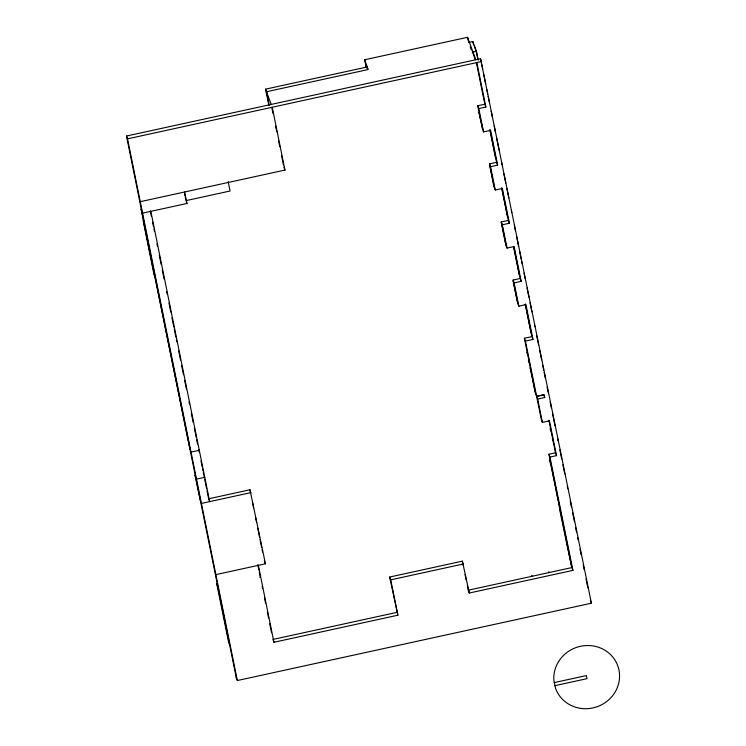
<?xml version="1.0" encoding="UTF-8"?>
<svg xmlns="http://www.w3.org/2000/svg" width="746" height="746" viewBox="0 0 746 746"><rect width="100%" height="100%" fill="white"/><g stroke="black" fill="none" stroke-linecap="round" stroke-linejoin="round"><path stroke-width="1.12" d="M366.258 67.681L364.654 59.773L467.546 37.3L475.808 59.745M468.6 42.475L472.852 41.552L476.433 51.306L478.233 60.174M268.812 105.149L265.567 89.156L367.293 66.944M472.19 52.229L476.433 51.306M236.296 677.713L126.494 136.033L480.564 58.71L591.41 603.206L237.34 680.529L236.062 677.07M126.494 136.033L127.529 138.849L481.608 61.526M477.738 105.764L484.825 104.216L485.86 107.042L478.783 108.59L477.738 105.764L482.466 129.077M140.267 201.681L284.963 170.079L272.225 107.247M479.482 115.033L483.501 131.893L490.588 130.345L497.638 165.136L490.56 166.684L489.516 163.868L496.603 162.32L497.638 165.136M185.931 200.646L230.076 191.013L228.164 181.614M142.589 213.16L186.966 203.471L184.644 191.983M489.432 164.111L493.927 186.314L495.279 189.988L502.366 188.449L509.415 223.231L502.338 224.779L501.293 221.963L508.38 220.415L509.415 223.231M501.209 222.215L505.704 244.408L507.056 248.092L514.143 246.544L521.193 281.335L514.115 282.883L513.071 280.058L520.158 278.51L521.193 281.335M517.482 302.503L518.834 306.186L525.921 304.638L532.97 339.43L525.417 341.081L524.382 338.255L531.935 336.614L532.97 339.43M191.023 452.085L199.285 450.276M536.626 396.257L543.713 394.709L544.748 397.525L537.67 399.073L535.292 392.797M536.644 396.471L544.198 394.83L544.748 397.525M196.506 479.1L204.768 477.3M525.417 341.081L541.354 419.56L542.389 422.385L549.476 420.837L556.525 455.629L549.951 457.065L548.916 454.239L555.49 452.803L556.525 455.629M207.052 490.887L208.656 498.794L249.966 489.777L265.436 563.799L215.864 574.616M201.429 503.419L251.001 492.602M259.86 577.488L260.326 577.385L259.254 572.079M273.26 640.385L273.95 642.269L397.879 615.208L389.673 577.031L462.371 561.151L469.299 593.023L572.928 570.392L549.951 457.065M389.673 577.031L390.708 579.856L463.415 563.976M467.36 585.731L468.264 590.207L571.893 567.575L548.916 454.239M272.915 639.453L396.835 612.382M554.175 682.609L586.365 675.578L586.99 678.655L554.8 685.686M474.26 45.898L476.237 51.278L477.627 58.104M472.722 52.574L475.267 59.484M470.194 46.812L471.388 50.066M478.745 112.534L479.258 113.933M526.862 352.298L527.664 354.471M528.382 360.663L529.184 362.845M529.902 367.825L530.956 370.687M550.082 428.791L550.884 430.964M552.282 438.816L553.112 441.072M549.336 460.17L550.762 464.031M559.845 510.506L571.576 566.718L572.928 570.392M590.375 600.39L591.41 603.206M364.654 59.773L368.244 69.518L266.518 91.739L269.297 105.447M367.107 67.634L365.997 64.622L366.687 68.035M548.795 571.688L549.112 572.546M531.795 575.399L532.112 576.257M468.264 590.207L469.299 593.023M265.567 89.156L271.19 104.431M283.928 167.253L284.963 170.079M186.276 201.588L186.966 203.471M141.554 210.344L141.078 209.048L189.988 449.26M143.139 220.62L154.18 275.405M264.401 560.973L265.436 563.799M208.656 498.794L209.691 501.62L150.851 211.36M195.461 476.284L194.995 474.997L200.394 500.603M217.841 586.664L216.685 583.531L228.453 641.541L229.6 644.675M480.564 58.71L481.03 60.986M481.487 63.27L482.643 68.968M483.8 74.675L485.655 83.794M486.812 89.501L487.735 94.061M488.192 96.346L489.348 102.043M491.204 111.173L492.36 116.87M494.206 125.999L495.363 131.697M496.519 137.404L499.065 149.946M501.61 162.497L502.067 164.773M503.914 173.902L505.769 183.022M506.926 188.729L508.772 197.849M511.318 210.4L511.775 212.675M514.32 225.227L515.477 230.924M516.633 236.631L518.479 245.751M519.636 251.458L521.258 259.44M521.724 261.725L522.181 264M524.037 273.129L525.193 278.827M527.04 287.956L528.886 297.076M530.042 302.783L531.898 311.903M534.434 324.445L534.901 326.729M536.747 335.859L538.603 344.978M539.759 350.685L541.605 359.805M542.762 365.512L543.685 370.072M544.151 372.347L545.307 378.054M547.154 387.174L548.31 392.881M550.156 402.001L551.313 407.708M552.469 413.405L555.015 425.957M557.56 438.499L558.017 440.783M559.873 449.903L561.719 459.032M562.876 464.73L564.722 473.859M567.268 486.401L567.734 488.686M570.27 501.228L571.427 506.935M572.583 512.633L574.439 521.762M575.595 527.459L576.518 532.029M577.674 537.726L578.131 540.011M579.987 549.131L581.143 554.837M583.223 565.095L584.146 569.655M585.992 578.756L587.839 587.867M472.852 41.552L473.524 44.881M476.843 62.571L485.86 107.042M476.358 62.45L484.825 104.216M490.001 129.767L496.603 162.32M501.778 187.871L508.38 220.415M513.789 247.085L520.158 278.51M525.333 304.06L531.935 336.614M548.87 420.175L555.49 452.803M489.908 129.99L495.736 158.758M501.685 188.085L507.513 216.853M513.686 247.29L519.291 274.948M525.24 304.275L531.068 333.052M467.546 37.3L468.395 41.44M478.783 108.59L483.501 131.893M490.56 166.684L495.279 189.988M502.338 224.779L507.056 248.092M514.115 282.883L518.834 306.186M537.67 399.073L542.389 422.385M550.986 465.15L560.041 509.807M489.516 163.868L494.244 187.171M501.293 221.963L506.021 245.266M513.071 280.058L517.799 303.361M513.211 281.419L517.258 301.393M524.382 338.255L535.609 393.655M530.639 369.829L535.068 391.697M462.371 561.151L463.285 565.627M465.094 574.56L466.222 580.146M390.708 579.856L397.879 615.208M271.88 107.853L273.045 113.569M275.591 126.13L276.747 131.846M278.603 140.985L279.759 146.692M281.606 155.83L283.461 164.969M249.966 489.777L250.656 493.171M252.484 502.207L253.631 507.858M255.468 516.903L256.605 522.554M257.752 528.205L259.589 537.241M260.046 539.498L261.65 547.415M262.107 549.671L262.564 551.937M184.56 193.895L184.971 195.918M185.297 197.513L185.717 199.602M258.358 565.337L273.95 642.269M257.752 564.647L258.825 569.953M262.163 586.412L262.62 588.669M264.448 597.695L265.595 603.337M267.422 612.363L268.569 618.005M269.707 623.647L271.544 632.683M150.282 210.81L151.429 216.508M152.585 222.187L153.508 226.756M153.965 229.013L154.431 231.307M156.968 243.802L157.434 246.105M159.271 255.179L161.127 264.317M162.274 269.977L164.12 279.116M166.656 291.593L167.123 293.915M168.96 302.969L170.815 312.136M171.953 317.759L173.818 326.935M174.266 329.135L175.897 337.183M176.336 339.374L176.821 341.733M178.648 350.751L180.513 359.945M181.642 365.54L183.507 374.744M184.644 380.329L186.509 389.543M189.027 401.945L189.512 404.351M191.33 413.321L193.205 422.562M194.333 428.12L196.207 437.361M196.636 439.497L197.559 444.047M198.706 449.707L199.201 452.16M200.991 460.972L201.448 463.219M201.737 464.683L202.157 466.707M202.567 468.74L202.977 470.763M203.266 472.227L203.723 474.475M203.947 475.584L204.404 477.794M204.758 479.575L206.642 488.854M127.529 138.849L237.34 680.529M555.472 688.129L553.84 680.091A33.094 31.397 -20.2 0 1 598.758 647.341A33.094 31.397 -20.2 0 1 609.295 699.31A33.094 31.397 -20.2 0 1 555.472 688.129"/></g></svg>
